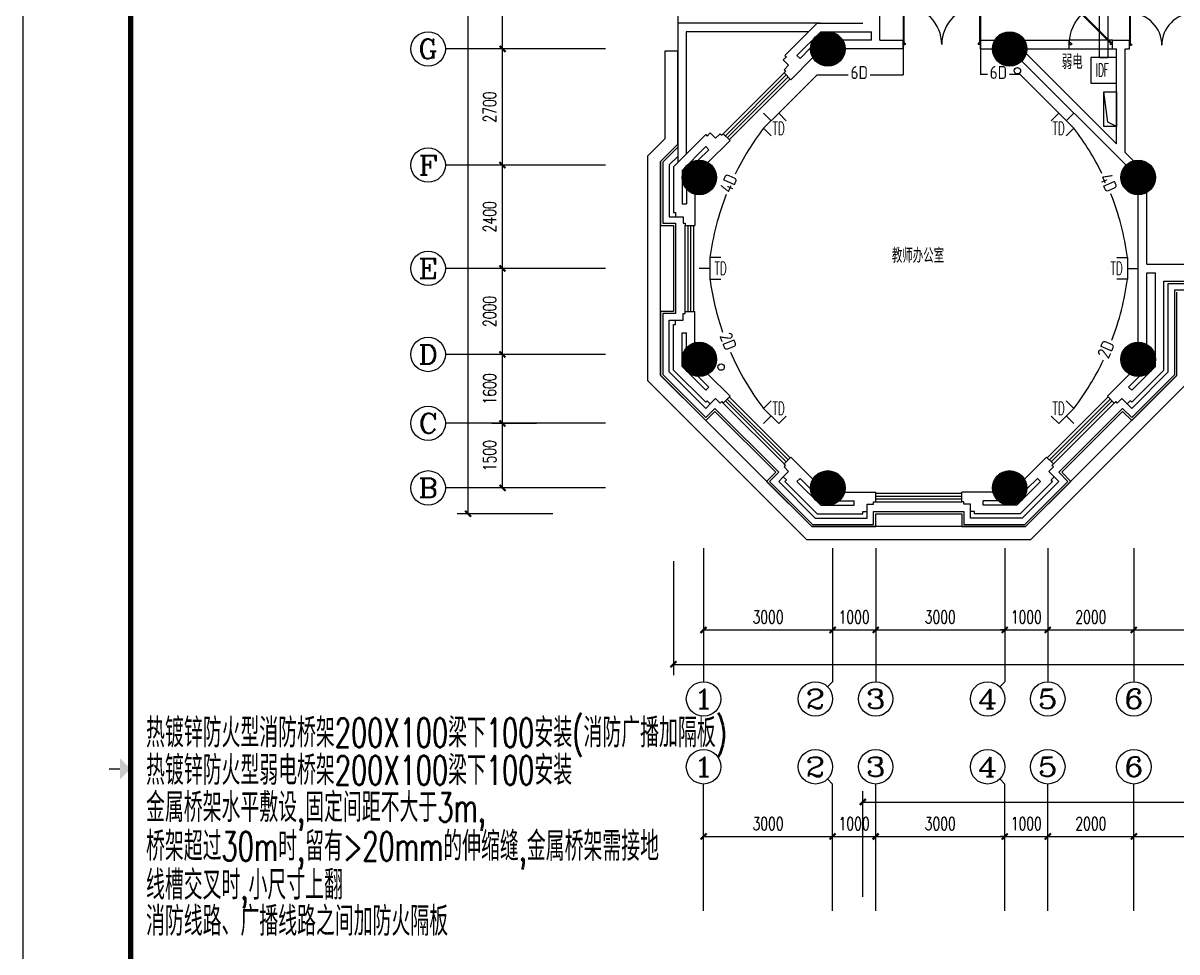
# Model space of a CAD drawing. Extents: x 190999 to 834799, y -200814 to 215286.
# Drawn here: x 190999 to 217812, y 109585 to 131167 of the extents above; entities that cross this region are included whole.
import ezdxf
from ezdxf.enums import TextEntityAlignment as Align

# ---------------------------------------------------------------- set-up
doc = ezdxf.new("R2010")
doc.units = 0
doc.header["$LTSCALE"] = 1000
doc.header["$MEASUREMENT"] = 0
for name, color, linetype in [('00-EQUIP', 3, 'Continuous'), ('00-SIG_TEXT', 7, 'Continuous'), ('00-WIRE-4', 6, 'Continuous'), ('A-墙线', 2, 'Continuous'), ('A-外包装修', 250, 'Continuous'), ('A-外窗', 145, 'Continuous'), ('A-门', 167, 'Continuous'), ('AXIS', 3, 'Continuous'), ('AXIS_TEXT', 7, 'Continuous'), ('COLUMN', 2, 'Continuous'), ('EQUIP', 3, 'Continuous'), ('PUB_HATCH', 250, 'Continuous'), ('STAIR', 5, 'Continuous'), ('WALL', 4, 'Continuous'), ('图框', 189, 'Continuous'), ('屋面排水', 7, 'Continuous'), ('房间名称', 7, 'Continuous'), ('桥架', 1, 'Continuous'), ('电井开洞', 6, 'Continuous'), ('雨水管', 3, 'Continuous')]:
    doc.layers.add(name, color=color, linetype=linetype)
doc.styles.add('-GBCBIGGBENOR', font='GBENOR.shx', dxfattribs={"bigfont": 'GBCBIG.shx'})
doc.styles.add('_COMPLEX', font='COMPLEX.shx', dxfattribs={"width": 0.5})
doc.styles.add('_TCH_AXIS', font='COMPLEX', dxfattribs={"bigfont": 'GBCBIG'})
doc.styles.add('_TCH_DIM', font='SIMPLEX', dxfattribs={"bigfont": 'GBCBIG'})
doc.styles.add('COMPLEX', font='COMPLEX')
doc.styles.add('DIM_FONT', font='SIMPLEX', dxfattribs={"width": 0.7, "bigfont": 'GBCBIG'})
doc.styles.add('HZTXT', font='tj-romans1.shx', dxfattribs={"width": 0.6, "bigfont": 'hztxt.shx'})
doc.styles.get("Standard").update_dxf_attribs({"font": 'simhei.ttf'})
doc.dimstyles.new('DIMN', dxfattribs={"dimtxt": 300, "dimasz": 100, "dimexe": 250, "dimexo": 300, "dimgap": 150, "dimtad": 1, "dimdec": 0, "dimzin": 0, "dimdsep": 46, "dimtxsty": 'DIM_FONT', "dimblk": 'ARCHTICK', "dimcen": 0.09, "dimclrt": 7, "dimazin": 2, "dimtfac": 1, "dimtdec": 0, "dimtix": 1, "dimtmove": 2, "dimatfit": 3, "dimfxl": 0, "dimtolj": 1, "dimtzin": 0, "dimarcsym": 0})

# ---------------------------------------------------------------- blocks, each defined once
blk = doc.blocks.new('TJAD_TK_A0')
at = {"layer": '图框'}
blk.add_line((973, -441.7), (973, 399.3), dxfattribs=at)
at = {"layer": '图框', "const_width": 1.2}
blk.add_lwpolyline([(2152, -431.7), (2152, 389.3), (998, 389.3), (998, -431.7)], close=True, dxfattribs=at)
at = {"layer": '图框', "const_width": 0.3}
blk.add_lwpolyline([(995.5, -21.2), (993, -21.2)], dxfattribs=at)
at = {"layer": '图框'}
blk.add_solid([(995.5, -23.7), (995.5, -18.7), (998, -21.2)], dxfattribs=at)
blk = doc.blocks.new('m1800')
at = {"layer": 'A-墙线'}
for p, q in [((-900, -100), (-900, 100)), ((900, -100), (900, 100))]:
    blk.add_line(p, q, dxfattribs=at)
at = {"layer": 'A-门'}
for p, q in [((-900, 900), (-900, 0)), ((-900, 900), (-880, 900)), ((-880, 900), (-880, 50)), ((880, 900), (880, 50)), ((900, 900), (880, 900)), ((900, 900), (900, 0)), ((-900, 50), (-870, 50)), ((-900, 0), (-850, 0)), ((-870, 50), (-870, 30)), ((-870, 30), (-850, 30)), ((-850, 30), (-850, 0)), ((850, 30), (850, 0)), ((870, 30), (850, 30)), ((900, 0), (850, 0)), ((870, 50), (870, 30)), ((900, 50), (870, 50))]:
    blk.add_line(p, q, dxfattribs=at)
for centre, start, end in [((-900, 0), 0, 88.7267), ((900, 0), 91.2733, 180)]:
    blk.add_arc(centre, 900, start, end, dxfattribs=at)
blk = doc.blocks.new('bfm01')
at = {"layer": 'A-墙线'}
for p, q in [((-200, 0), (0, 0)), ((-200, -1000), (0, -1000))]:
    blk.add_line(p, q, dxfattribs=at)
at = {"layer": 'A-门'}
for p, q in [((-200, -1000), (-200, 0)), ((-100, 0), (-100, -50)), ((-70, -50), (-100, -50)), ((-50, -30), (-70, -30)), ((-70, -30), (-70, -50)), ((-64, -44), (-50, -30)), ((-64, -44), (603, -711)), ((-50, 0), (-50, -30)), ((-50, -30), (617, -697)), ((0, 0), (0, -1000)), ((-70, -950), (-100, -950)), ((-100, -1000), (-100, -950)), ((-50, -1000), (-100, -1000)), ((-70, -970), (-70, -950)), ((-50, -970), (-70, -970)), ((-50, -1000), (-50, -970))]:
    blk.add_line(p, q, dxfattribs=at)
blk.add_arc((-100, 0), 1000, 272.866, 315.8103, dxfattribs=at)
blk = doc.blocks.new('_ArchTick')
at = {"const_width": 0.5}
blk.add_lwpolyline([(-0.7, -0.7), (0.7, 0.7)], dxfattribs=at)
blk = doc.blocks.new('*D146')
at = {"layer": 'AXIS', "color": 0, "lineweight": -2}
for p, q in [((206812, 110867), (206812, 112517)), ((209811, 110867), (209811, 112517)), ((206812, 112267), (209811, 112267))]:
    blk.add_line(p, q, dxfattribs=at)
at = {"layer": 'Defpoints', "color": 0}
for p in [(209811, 112267), (206812, 110567), (209811, 110567)]:
    blk.add_point(p, dxfattribs=at)
at = {"layer": 'AXIS', "color": 0, "lineweight": -2, "xscale": 100, "yscale": 100, "zscale": 100, "rotation": 180}
blk.add_blockref('_ArchTick', (206812, 112267), dxfattribs=at)
at = {"layer": 'AXIS', "color": 0, "lineweight": -2, "xscale": 100, "yscale": 100, "zscale": 100}
blk.add_blockref('_ArchTick', (209811, 112267), dxfattribs=at)
at = {"layer": 'AXIS', "color": 7, "insert": (208311, 112567), "char_height": 300, "attachment_point": 5, "style": 'DIM_FONT'}
blk.add_mtext('\\A1;3000', dxfattribs=at)
blk = doc.blocks.new('*D147')
at = {"layer": 'AXIS', "color": 0, "lineweight": -2}
for p, q in [((209811, 110867), (209811, 112517)), ((210812, 110867), (210812, 112517)), ((209811, 112267), (210812, 112267))]:
    blk.add_line(p, q, dxfattribs=at)
at = {"layer": 'Defpoints', "color": 0}
for p in [(210812, 112267), (209811, 110567), (210812, 110567)]:
    blk.add_point(p, dxfattribs=at)
at = {"layer": 'AXIS', "color": 0, "lineweight": -2, "xscale": 100, "yscale": 100, "zscale": 100, "rotation": 180}
blk.add_blockref('_ArchTick', (209811, 112267), dxfattribs=at)
at = {"layer": 'AXIS', "color": 0, "lineweight": -2, "xscale": 100, "yscale": 100, "zscale": 100}
blk.add_blockref('_ArchTick', (210812, 112267), dxfattribs=at)
at = {"layer": 'AXIS', "color": 7, "insert": (210311, 112567), "char_height": 300, "attachment_point": 5, "style": 'DIM_FONT'}
blk.add_mtext('\\A1;1000', dxfattribs=at)
blk = doc.blocks.new('*D148')
at = {"layer": 'AXIS', "color": 0, "lineweight": -2}
for p, q in [((210812, 110867), (210812, 112517)), ((213812, 110867), (213812, 112517)), ((210812, 112267), (213812, 112267))]:
    blk.add_line(p, q, dxfattribs=at)
at = {"layer": 'Defpoints', "color": 0}
for p in [(213812, 112267), (210812, 110567), (213812, 110567)]:
    blk.add_point(p, dxfattribs=at)
at = {"layer": 'AXIS', "color": 0, "lineweight": -2, "xscale": 100, "yscale": 100, "zscale": 100, "rotation": 180}
blk.add_blockref('_ArchTick', (210812, 112267), dxfattribs=at)
at = {"layer": 'AXIS', "color": 0, "lineweight": -2, "xscale": 100, "yscale": 100, "zscale": 100}
blk.add_blockref('_ArchTick', (213812, 112267), dxfattribs=at)
at = {"layer": 'AXIS', "color": 7, "insert": (212312, 112567), "char_height": 300, "attachment_point": 5, "style": 'DIM_FONT'}
blk.add_mtext('\\A1;3000', dxfattribs=at)
blk = doc.blocks.new('*D149')
at = {"layer": 'AXIS', "color": 0, "lineweight": -2}
for p, q in [((213812, 110867), (213812, 112517)), ((214812, 110867), (214812, 112517)), ((213812, 112267), (213712, 112267)), ((213812, 112267), (214812, 112267)), ((214812, 112267), (214912, 112267))]:
    blk.add_line(p, q, dxfattribs=at)
at = {"layer": 'Defpoints', "color": 0}
for p in [(214812, 112267), (213812, 110567), (214812, 110567)]:
    blk.add_point(p, dxfattribs=at)
at = {"layer": 'AXIS', "color": 0, "lineweight": -2, "xscale": 100, "yscale": 100, "zscale": 100}
blk.add_blockref('_ArchTick', (213812, 112267), dxfattribs=at)
at = {"layer": 'AXIS', "color": 0, "lineweight": -2, "xscale": 100, "yscale": 100, "zscale": 100, "rotation": 180}
blk.add_blockref('_ArchTick', (214812, 112267), dxfattribs=at)
at = {"layer": 'AXIS', "color": 7, "insert": (214312, 112567), "char_height": 300, "attachment_point": 5, "style": 'DIM_FONT'}
blk.add_mtext('\\A1;1000', dxfattribs=at)
blk = doc.blocks.new('*D150')
at = {"layer": 'AXIS', "color": 0, "lineweight": -2}
for p, q in [((214812, 110867), (214812, 112517)), ((216812, 110867), (216812, 112517)), ((214812, 112267), (216812, 112267))]:
    blk.add_line(p, q, dxfattribs=at)
at = {"layer": 'Defpoints', "color": 0}
for p in [(216812, 112267), (214812, 110567), (216812, 110567)]:
    blk.add_point(p, dxfattribs=at)
at = {"layer": 'AXIS', "color": 0, "lineweight": -2, "xscale": 100, "yscale": 100, "zscale": 100, "rotation": 180}
blk.add_blockref('_ArchTick', (214812, 112267), dxfattribs=at)
at = {"layer": 'AXIS', "color": 0, "lineweight": -2, "xscale": 100, "yscale": 100, "zscale": 100}
blk.add_blockref('_ArchTick', (216812, 112267), dxfattribs=at)
at = {"layer": 'AXIS', "color": 7, "insert": (215812, 112567), "char_height": 300, "attachment_point": 5, "style": 'DIM_FONT'}
blk.add_mtext('\\A1;2000', dxfattribs=at)
blk = doc.blocks.new('*D151')
at = {"layer": 'AXIS', "color": 0, "lineweight": -2}
for p, q in [((216812, 110867), (216812, 112517)), ((220812, 110867), (220812, 112517)), ((216812, 112267), (220812, 112267))]:
    blk.add_line(p, q, dxfattribs=at)
at = {"layer": 'Defpoints', "color": 0}
for p in [(220812, 112267), (216812, 110567), (220812, 110567)]:
    blk.add_point(p, dxfattribs=at)
at = {"layer": 'AXIS', "color": 0, "lineweight": -2, "xscale": 100, "yscale": 100, "zscale": 100, "rotation": 180}
blk.add_blockref('_ArchTick', (216812, 112267), dxfattribs=at)
at = {"layer": 'AXIS', "color": 0, "lineweight": -2, "xscale": 100, "yscale": 100, "zscale": 100}
blk.add_blockref('_ArchTick', (220812, 112267), dxfattribs=at)
at = {"layer": 'AXIS', "color": 7, "insert": (218812, 112567), "char_height": 300, "attachment_point": 5, "style": 'DIM_FONT'}
blk.add_mtext('\\A1;4000', dxfattribs=at)
blk = doc.blocks.new('*D161')
at = {"layer": 'AXIS', "color": 0, "lineweight": -2}
for p, q in [((210512, 110867), (210512, 113317)), ((283812, 110867), (283812, 113317)), ((210512, 113067), (283812, 113067))]:
    blk.add_line(p, q, dxfattribs=at)
at = {"layer": 'Defpoints', "color": 0}
for p in [(283812, 113067), (210512, 110567), (283812, 110567)]:
    blk.add_point(p, dxfattribs=at)
at = {"layer": 'AXIS', "color": 0, "lineweight": -2, "xscale": 100, "yscale": 100, "zscale": 100, "rotation": 180}
blk.add_blockref('_ArchTick', (210512, 113067), dxfattribs=at)
at = {"layer": 'AXIS', "color": 0, "lineweight": -2, "xscale": 100, "yscale": 100, "zscale": 100}
blk.add_blockref('_ArchTick', (283812, 113067), dxfattribs=at)
at = {"layer": 'AXIS', "color": 7, "insert": (247162, 113367), "char_height": 300, "attachment_point": 5, "style": 'DIM_FONT'}
blk.add_mtext('\\A1;73300', dxfattribs=at)
blk = doc.blocks.new('*D182')
at = {"layer": 'AXIS', "color": 0, "lineweight": -2}
for p, q in [((206812, 118667), (206812, 116817)), ((209811, 118667), (209811, 116817)), ((206812, 117067), (209811, 117067))]:
    blk.add_line(p, q, dxfattribs=at)
at = {"layer": 'Defpoints', "color": 0}
for p in [(206812, 118967), (209811, 118967), (209811, 117067)]:
    blk.add_point(p, dxfattribs=at)
at = {"layer": 'AXIS', "color": 0, "lineweight": -2, "xscale": 100, "yscale": 100, "zscale": 100, "rotation": 180}
blk.add_blockref('_ArchTick', (206812, 117067), dxfattribs=at)
at = {"layer": 'AXIS', "color": 0, "lineweight": -2, "xscale": 100, "yscale": 100, "zscale": 100}
blk.add_blockref('_ArchTick', (209811, 117067), dxfattribs=at)
at = {"layer": 'AXIS', "color": 7, "insert": (208311, 117367), "char_height": 300, "attachment_point": 5, "style": 'DIM_FONT'}
blk.add_mtext('\\A1;3000', dxfattribs=at)
blk = doc.blocks.new('*D183')
at = {"layer": 'AXIS', "color": 0, "lineweight": -2}
for p, q in [((209811, 118667), (209811, 116817)), ((210812, 118667), (210812, 116817)), ((209811, 117067), (210812, 117067))]:
    blk.add_line(p, q, dxfattribs=at)
at = {"layer": 'Defpoints', "color": 0}
for p in [(209811, 118967), (210812, 118967), (210812, 117067)]:
    blk.add_point(p, dxfattribs=at)
at = {"layer": 'AXIS', "color": 0, "lineweight": -2, "xscale": 100, "yscale": 100, "zscale": 100, "rotation": 180}
blk.add_blockref('_ArchTick', (209811, 117067), dxfattribs=at)
at = {"layer": 'AXIS', "color": 0, "lineweight": -2, "xscale": 100, "yscale": 100, "zscale": 100}
blk.add_blockref('_ArchTick', (210812, 117067), dxfattribs=at)
at = {"layer": 'AXIS', "color": 7, "insert": (210311, 117367), "char_height": 300, "attachment_point": 5, "style": 'DIM_FONT'}
blk.add_mtext('\\A1;1000', dxfattribs=at)
blk = doc.blocks.new('*D184')
at = {"layer": 'AXIS', "color": 0, "lineweight": -2}
for p, q in [((210812, 118667), (210812, 116817)), ((213812, 118667), (213812, 116817)), ((210812, 117067), (213812, 117067))]:
    blk.add_line(p, q, dxfattribs=at)
at = {"layer": 'Defpoints', "color": 0}
for p in [(210812, 118967), (213812, 118967), (213812, 117067)]:
    blk.add_point(p, dxfattribs=at)
at = {"layer": 'AXIS', "color": 0, "lineweight": -2, "xscale": 100, "yscale": 100, "zscale": 100, "rotation": 180}
blk.add_blockref('_ArchTick', (210812, 117067), dxfattribs=at)
at = {"layer": 'AXIS', "color": 0, "lineweight": -2, "xscale": 100, "yscale": 100, "zscale": 100}
blk.add_blockref('_ArchTick', (213812, 117067), dxfattribs=at)
at = {"layer": 'AXIS', "color": 7, "insert": (212312, 117367), "char_height": 300, "attachment_point": 5, "style": 'DIM_FONT'}
blk.add_mtext('\\A1;3000', dxfattribs=at)
blk = doc.blocks.new('*D185')
at = {"layer": 'AXIS', "color": 0, "lineweight": -2}
for p, q in [((213812, 118667), (213812, 116817)), ((214812, 118667), (214812, 116817)), ((213812, 117067), (213712, 117067)), ((213812, 117067), (214812, 117067)), ((214812, 117067), (214912, 117067))]:
    blk.add_line(p, q, dxfattribs=at)
at = {"layer": 'Defpoints', "color": 0}
for p in [(213812, 118967), (214812, 118967), (214812, 117067)]:
    blk.add_point(p, dxfattribs=at)
at = {"layer": 'AXIS', "color": 0, "lineweight": -2, "xscale": 100, "yscale": 100, "zscale": 100}
blk.add_blockref('_ArchTick', (213812, 117067), dxfattribs=at)
at = {"layer": 'AXIS', "color": 0, "lineweight": -2, "xscale": 100, "yscale": 100, "zscale": 100, "rotation": 180}
blk.add_blockref('_ArchTick', (214812, 117067), dxfattribs=at)
at = {"layer": 'AXIS', "color": 7, "insert": (214312, 117367), "char_height": 300, "attachment_point": 5, "style": 'DIM_FONT'}
blk.add_mtext('\\A1;1000', dxfattribs=at)
blk = doc.blocks.new('*D186')
at = {"layer": 'AXIS', "color": 0, "lineweight": -2}
for p, q in [((214812, 118667), (214812, 116817)), ((216812, 118667), (216812, 116817)), ((214812, 117067), (216812, 117067))]:
    blk.add_line(p, q, dxfattribs=at)
at = {"layer": 'Defpoints', "color": 0}
for p in [(214812, 118967), (216812, 118967), (216812, 117067)]:
    blk.add_point(p, dxfattribs=at)
at = {"layer": 'AXIS', "color": 0, "lineweight": -2, "xscale": 100, "yscale": 100, "zscale": 100, "rotation": 180}
blk.add_blockref('_ArchTick', (214812, 117067), dxfattribs=at)
at = {"layer": 'AXIS', "color": 0, "lineweight": -2, "xscale": 100, "yscale": 100, "zscale": 100}
blk.add_blockref('_ArchTick', (216812, 117067), dxfattribs=at)
at = {"layer": 'AXIS', "color": 7, "insert": (215812, 117367), "char_height": 300, "attachment_point": 5, "style": 'DIM_FONT'}
blk.add_mtext('\\A1;2000', dxfattribs=at)
blk = doc.blocks.new('*D187')
at = {"layer": 'AXIS', "color": 0, "lineweight": -2}
for p, q in [((216812, 118667), (216812, 116817)), ((220812, 118667), (220812, 116817)), ((216812, 117067), (220812, 117067))]:
    blk.add_line(p, q, dxfattribs=at)
at = {"layer": 'Defpoints', "color": 0}
for p in [(216812, 118967), (220812, 118967), (220812, 117067)]:
    blk.add_point(p, dxfattribs=at)
at = {"layer": 'AXIS', "color": 0, "lineweight": -2, "xscale": 100, "yscale": 100, "zscale": 100, "rotation": 180}
blk.add_blockref('_ArchTick', (216812, 117067), dxfattribs=at)
at = {"layer": 'AXIS', "color": 0, "lineweight": -2, "xscale": 100, "yscale": 100, "zscale": 100}
blk.add_blockref('_ArchTick', (220812, 117067), dxfattribs=at)
at = {"layer": 'AXIS', "color": 7, "insert": (218812, 117367), "char_height": 300, "attachment_point": 5, "style": 'DIM_FONT'}
blk.add_mtext('\\A1;4000', dxfattribs=at)
blk = doc.blocks.new('*D197')
at = {"layer": 'AXIS', "color": 0, "lineweight": -2}
for p, q in [((206112, 118667), (206112, 116017)), ((283362, 118667), (283362, 116017)), ((206112, 116267), (283362, 116267))]:
    blk.add_line(p, q, dxfattribs=at)
at = {"layer": 'Defpoints', "color": 0}
for p in [(206112, 118967), (283362, 118967), (283362, 116267)]:
    blk.add_point(p, dxfattribs=at)
at = {"layer": 'AXIS', "color": 0, "lineweight": -2, "xscale": 100, "yscale": 100, "zscale": 100, "rotation": 180}
blk.add_blockref('_ArchTick', (206112, 116267), dxfattribs=at)
at = {"layer": 'AXIS', "color": 0, "lineweight": -2, "xscale": 100, "yscale": 100, "zscale": 100}
blk.add_blockref('_ArchTick', (283362, 116267), dxfattribs=at)
at = {"layer": 'AXIS', "color": 7, "insert": (244737, 116567), "char_height": 300, "attachment_point": 5, "style": 'DIM_FONT'}
blk.add_mtext('\\A1;77250', dxfattribs=at)
blk = doc.blocks.new('*D227')
at = {"layer": 'AXIS', "color": 0, "lineweight": -2}
for p, q in [((202933, 133467), (201889, 133467)), ((202139, 130567), (202139, 133467)), ((202933, 130567), (201889, 130567))]:
    blk.add_line(p, q, dxfattribs=at)
at = {"layer": 'Defpoints', "color": 0}
for p in [(202139, 133467), (203233, 133467), (203233, 130567)]:
    blk.add_point(p, dxfattribs=at)
at = {"layer": 'AXIS', "color": 0, "lineweight": -2, "xscale": 100, "yscale": 100, "zscale": 100}
for p, rotation in [((202139, 133467), 90), ((202139, 130567), 270)]:
    blk.add_blockref('_ArchTick', p, dxfattribs=dict(at, rotation=rotation))
at = {"layer": 'AXIS', "color": 7, "insert": (201839, 132017), "char_height": 300, "attachment_point": 5, "rotation": 90, "style": 'DIM_FONT'}
blk.add_mtext('\\A1;2900', dxfattribs=at)
blk = doc.blocks.new('*D228')
at = {"layer": 'AXIS', "color": 0, "lineweight": -2}
for p, q in [((202933, 130567), (201889, 130567)), ((202139, 127867), (202139, 130567)), ((202933, 127867), (201889, 127867))]:
    blk.add_line(p, q, dxfattribs=at)
at = {"layer": 'Defpoints', "color": 0}
for p in [(202139, 130567), (203233, 130567), (203233, 127867)]:
    blk.add_point(p, dxfattribs=at)
at = {"layer": 'AXIS', "color": 0, "lineweight": -2, "xscale": 100, "yscale": 100, "zscale": 100}
for p, rotation in [((202139, 130567), 90), ((202139, 127867), 270)]:
    blk.add_blockref('_ArchTick', p, dxfattribs=dict(at, rotation=rotation))
at = {"layer": 'AXIS', "color": 7, "insert": (201839, 129217), "char_height": 300, "attachment_point": 5, "rotation": 90, "style": 'DIM_FONT'}
blk.add_mtext('\\A1;2700', dxfattribs=at)
blk = doc.blocks.new('*D229')
at = {"layer": 'AXIS', "color": 0, "lineweight": -2}
for p, q in [((202933, 127867), (201889, 127867)), ((202139, 125467), (202139, 127867)), ((202933, 125467), (201889, 125467))]:
    blk.add_line(p, q, dxfattribs=at)
at = {"layer": 'Defpoints', "color": 0}
for p in [(202139, 127867), (203233, 127867), (203233, 125467)]:
    blk.add_point(p, dxfattribs=at)
at = {"layer": 'AXIS', "color": 0, "lineweight": -2, "xscale": 100, "yscale": 100, "zscale": 100}
for p, rotation in [((202139, 127867), 90), ((202139, 125467), 270)]:
    blk.add_blockref('_ArchTick', p, dxfattribs=dict(at, rotation=rotation))
at = {"layer": 'AXIS', "color": 7, "insert": (201839, 126667), "char_height": 300, "attachment_point": 5, "rotation": 90, "style": 'DIM_FONT'}
blk.add_mtext('\\A1;2400', dxfattribs=at)
blk = doc.blocks.new('*D230')
at = {"layer": 'AXIS', "color": 0, "lineweight": -2}
for p, q in [((202933, 125467), (201889, 125467)), ((202139, 123467), (202139, 125467)), ((202933, 123467), (201889, 123467))]:
    blk.add_line(p, q, dxfattribs=at)
at = {"layer": 'Defpoints', "color": 0}
for p in [(202139, 125467), (203233, 125467), (203233, 123467)]:
    blk.add_point(p, dxfattribs=at)
at = {"layer": 'AXIS', "color": 0, "lineweight": -2, "xscale": 100, "yscale": 100, "zscale": 100}
for p, rotation in [((202139, 125467), 90), ((202139, 123467), 270)]:
    blk.add_blockref('_ArchTick', p, dxfattribs=dict(at, rotation=rotation))
at = {"layer": 'AXIS', "color": 7, "insert": (201839, 124467), "char_height": 300, "attachment_point": 5, "rotation": 90, "style": 'DIM_FONT'}
blk.add_mtext('\\A1;2000', dxfattribs=at)
blk = doc.blocks.new('*D231')
at = {"layer": 'AXIS', "color": 0, "lineweight": -2}
for p, q in [((202933, 123467), (201889, 123467)), ((202139, 121867), (202139, 123467)), ((202933, 121867), (201889, 121867))]:
    blk.add_line(p, q, dxfattribs=at)
at = {"layer": 'Defpoints', "color": 0}
for p in [(202139, 123467), (203233, 123467), (203233, 121867)]:
    blk.add_point(p, dxfattribs=at)
at = {"layer": 'AXIS', "color": 0, "lineweight": -2, "xscale": 100, "yscale": 100, "zscale": 100}
for p, rotation in [((202139, 123467), 90), ((202139, 121867), 270)]:
    blk.add_blockref('_ArchTick', p, dxfattribs=dict(at, rotation=rotation))
at = {"layer": 'AXIS', "color": 7, "insert": (201839, 122667), "char_height": 300, "attachment_point": 5, "rotation": 90, "style": 'DIM_FONT'}
blk.add_mtext('\\A1;1600', dxfattribs=at)
blk = doc.blocks.new('*D232')
at = {"layer": 'AXIS', "color": 0, "lineweight": -2}
for p, q in [((202933, 121867), (201889, 121867)), ((202139, 120367), (202139, 121867)), ((202933, 120367), (201889, 120367))]:
    blk.add_line(p, q, dxfattribs=at)
at = {"layer": 'Defpoints', "color": 0}
for p in [(202139, 121867), (203233, 121867), (203233, 120367)]:
    blk.add_point(p, dxfattribs=at)
at = {"layer": 'AXIS', "color": 0, "lineweight": -2, "xscale": 100, "yscale": 100, "zscale": 100}
for p, rotation in [((202139, 121867), 90), ((202139, 120367), 270)]:
    blk.add_blockref('_ArchTick', p, dxfattribs=dict(at, rotation=rotation))
at = {"layer": 'AXIS', "color": 7, "insert": (201839, 121117), "char_height": 300, "attachment_point": 5, "rotation": 90, "style": 'DIM_FONT'}
blk.add_mtext('\\A1;1500', dxfattribs=at)
blk = doc.blocks.new('*D233')
at = {"layer": 'AXIS', "color": 0, "lineweight": -2}
for p, q in [((203311, 147767), (201089, 147767)), ((201339, 119767), (201339, 147767)), ((203311, 119767), (201089, 119767))]:
    blk.add_line(p, q, dxfattribs=at)
at = {"layer": 'Defpoints', "color": 0}
for p in [(201339, 147767), (203611, 147767), (203611, 119767)]:
    blk.add_point(p, dxfattribs=at)
at = {"layer": 'AXIS', "color": 0, "lineweight": -2, "xscale": 100, "yscale": 100, "zscale": 100}
for p, rotation in [((201339, 147767), 90), ((201339, 119767), 270)]:
    blk.add_blockref('_ArchTick', p, dxfattribs=dict(at, rotation=rotation))
at = {"layer": 'AXIS', "color": 7, "insert": (201039, 133767), "char_height": 300, "attachment_point": 5, "rotation": 90, "style": 'DIM_FONT'}
blk.add_mtext('\\A1;28000', dxfattribs=at)
blk = doc.blocks.new('_YZH')
blk.add_circle((0, 0), 0.5)
at = {"layer": 'PUB_HATCH', "const_width": 0.5}
blk.add_lwpolyline([(-0.25, 0, 1), (0.25, 0, 1)], format="xyb", close=True, dxfattribs=at)
blk = doc.blocks.new('_AXISO')
blk.add_circle((0, 0), 0.5)
at = {"layer": 'AXIS_TEXT', "style": 'COMPLEX', "width": 1.041667}
blk.add_attdef('A', text='', height=0.56, dxfattribs=at).set_placement((-0.25, -0.28), (0.25, -0.28), align=Align.FIT)
blk = doc.blocks.new('_LINKPT1')
at = {"color": 0}
blk.add_line((0, 0), (0, 0), dxfattribs=at)
blk = doc.blocks.new('IO37IMB6')
for p, q in [((-0.5, 0.499), (-0.5, 0.999)), ((0.5, 0.999), (0.5, 0.499)), ((0.5, 0.499), (-0.5, 0.499)), ((0, 0.5), (0, 0))]:
    blk.add_line(p, q)
at = {"xscale": 0.002, "yscale": 0.002, "zscale": 0.002}
for p in [(0, 1.384), (-0.5, 0.499), (0, 0), (0.5, 0.499)]:
    blk.add_blockref('_LINKPT1', p, dxfattribs=at)
at = {"style": '_COMPLEX', "width": 0.6, "flags": 8}
blk.add_attdef('$TEXT$', text='', height=0.6, dxfattribs=at).set_placement((0, 1), align=Align.MIDDLE_CENTER)
at = {"flags": 9}
blk.add_attdef('A', (0, 0), '', height=0.00002, dxfattribs=at)

msp = doc.modelspace()

# ---------------------------------------------------------------- linework, layer by layer
at = {"layer": '00-EQUIP'}
for points in [[(215811.6, 129767.4), (216411.6, 129767.4), (216411.6, 130367.4), (215811.6, 130367.4)], [(216111.6, 129567.4), (216411.6, 129567.4), (216411.6, 128767.4), (216111.6, 128767.4)]]:
    msp.add_lwpolyline(points, close=True, dxfattribs=at)
at = {"layer": '00-WIRE-4'}
for p, q in [((211447.2, 133967.4), (211447.2, 129967.3)), ((213247.2, 133967.4), (213247.2, 129970.1)), ((209449.5, 129967.3), (208558.6, 129076.4)), ((209449.5, 129967.3), (210176.1, 129967.3)), ((210685.3, 129967.3), (211447.2, 129967.3)), ((213409.6, 129970.1), (213247.2, 129970.1)), ((214170.9, 129970.1), (213918.8, 129970.1)), ((214170.9, 129970.1), (215064.7, 129076.4))]:
    msp.add_line(p, q, dxfattribs=at)
for centre, start, end in [((213240, 124875.9), 142.61919, 153.93196), ((210383.2, 124875.9), 26.18517, 37.38081), ((213240, 124875.9), 158.62448, 172.35795), ((210383.2, 124875.9), 7.64205, 21.49265), ((213240, 126061.2), 187.64205, 199.11569), ((210383.2, 126061.2), 339.09077, 352.35795), ((213240, 126061.2), 203.63982, 217.38081), ((210383.2, 126061.2), 322.61919, 334.56664)]:
    msp.add_arc(centre, 6336.4, start, end, dxfattribs=at)
at = {"layer": 'A-墙线'}
for p, q in [((210911.6, 130767.4), (210911.6, 132167.4)), ((209450.8, 131167.4), (208700.6, 130417.1)), ((209450.8, 131167.4), (210511.6, 131167.4)), ((209533.7, 130967.4), (208983.4, 130417.1)), ((209533.7, 130967.4), (210711.6, 130967.4)), ((210711.6, 130767.4), (210711.6, 130967.4)), ((209300.1, 130592.4), (209054.1, 130346.4)), ((210711.6, 130767.4), (210045.8, 130767.4)), ((210911.6, 130767.4), (211447.2, 130767.4)), ((211447.2, 130567.4), (211447.2, 130767.4)), ((213247.2, 130767.4), (213577.8, 130767.4)), ((213247.2, 130567.4), (213247.2, 130767.4)), ((214270.6, 130767.4), (215311.6, 130767.4)), ((215311.6, 130567.4), (215311.6, 130767.4)), ((216311.6, 130767.4), (216711.6, 130767.4)), ((216311.6, 130567.4), (216311.6, 130767.4)), ((216711.6, 130567.4), (216711.6, 130767.4)), ((208735.9, 130381.8), (208665.2, 130311.1)), ((208700.6, 130417.1), (208735.9, 130381.8)), ((209354.8, 130364.2), (208842, 129851.4)), ((208983.4, 130417.1), (209054.1, 130346.4)), ((211447.2, 130567.4), (210099.1, 130567.4)), ((213247.2, 130567.4), (213524.2, 130567.4)), ((214310.6, 130463.8), (216411.6, 128362.7)), ((214324.2, 130567.4), (215311.6, 130567.4)), ((216311.6, 130567.4), (216411.6, 130567.4)), ((216411.6, 128362.7), (216411.6, 130567.4)), ((216611.6, 128162.7), (216611.6, 130567.4)), ((216611.6, 130567.4), (216711.6, 130567.4)), ((208665.2, 130311.1), (208789, 130187.3)), ((208789, 130187.3), (208682.9, 130081.2)), ((208682.9, 130081.2), (208718.3, 130045.9)), ((214207, 130284.5), (216629.4, 127862.1)), ((208718.3, 130045.9), (208682.9, 130010.5)), ((208682.9, 130010.5), (208842, 129851.4)), ((206111.8, 127828.4), (206862.1, 128578.6)), ((206862.1, 128578.6), (206897.5, 128543.3)), ((206897.5, 128543.3), (206968.2, 128614)), ((206968.2, 128614), (207091.9, 128490.3)), ((207091.9, 128490.3), (207198, 128596.3)), ((207198, 128596.3), (207233.3, 128561)), ((207233.3, 128561), (207268.7, 128596.3)), ((207268.7, 128596.3), (207427.8, 128437.2)), ((206311.8, 127745.6), (206862.1, 128295.8)), ((206686.8, 127979.1), (206932.8, 128225.1)), ((206862.1, 128295.8), (206932.8, 128225.1)), ((206915, 127924.4), (207427.8, 128437.2)), ((216611.6, 128162.7), (216811.6, 127962.7)), ((206111.8, 127828.4), (206111.8, 126767.4)), ((206311.8, 127745.6), (206311.8, 126967.4)), ((206411.8, 127315.3), (206411.8, 126967.4)), ((206611.8, 127192.6), (206611.8, 126467.4)), ((216911.8, 123754.9), (216911.8, 127179.9)), ((217111.8, 125567.4), (217111.8, 127233.5)), ((206311.8, 126967.4), (206411.8, 126967.4)), ((206111.8, 126767.4), (206161.8, 126767.4)), ((206161.8, 126767.4), (206161.8, 126667.4)), ((206161.8, 126667.4), (206336.8, 126667.4)), ((206336.8, 126667.4), (206336.8, 126517.4)), ((206336.8, 126517.4), (206386.8, 126517.4)), ((206386.8, 126517.4), (206386.8, 126467.4)), ((206386.8, 126467.4), (206611.8, 126467.4)), ((217111.8, 125367.4), (217311.8, 125367.4)), ((217111.8, 123701.3), (217111.8, 125367.4)), ((217311.8, 123189.2), (217311.8, 125367.4)), ((217511.8, 123106.4), (217511.8, 125167.4)), ((206336.8, 124267.4), (206336.8, 124417.4)), ((206336.8, 124417.4), (206386.8, 124417.4)), ((206386.8, 124417.4), (206386.8, 124467.4)), ((206386.8, 124467.4), (206611.8, 124467.4)), ((206611.8, 123742.2), (206611.8, 124467.4)), ((206111.8, 123106.4), (206111.8, 124167.4)), ((206111.8, 124167.4), (206161.8, 124167.4)), ((206161.8, 124167.4), (206161.8, 124267.4)), ((206161.8, 124267.4), (206336.8, 124267.4)), ((206311.8, 123189.2), (206311.8, 123967.4)), ((206311.8, 123967.4), (206411.8, 123967.4)), ((206411.8, 123619.5), (206411.8, 123967.4)), ((206111.8, 123106.4), (206862.1, 122356.1)), ((206311.8, 123189.2), (206862.1, 122638.9)), ((217311.8, 123189.2), (216761.6, 122638.9)), ((217511.8, 123106.4), (216761.6, 122356.1)), ((206686.8, 122955.7), (206932.8, 122709.7)), ((206915, 123010.3), (207427.8, 122497.5)), ((216708.7, 123010.3), (216195.9, 122497.5)), ((216936.9, 122955.7), (216690.9, 122709.7)), ((206862.1, 122638.9), (206932.8, 122709.7)), ((216761.6, 122638.9), (216690.9, 122709.7)), ((206862.1, 122356.1), (206897.5, 122391.5)), ((206897.5, 122391.5), (206968.2, 122320.8)), ((206968.2, 122320.8), (207091.9, 122444.5)), ((207091.9, 122444.5), (207198, 122338.4)), ((207198, 122338.4), (207233.3, 122373.8)), ((207233.3, 122373.8), (207268.7, 122338.4)), ((207268.7, 122338.4), (207427.8, 122497.5)), ((216355, 122338.4), (216195.9, 122497.5)), ((216390.4, 122373.8), (216355, 122338.4)), ((216425.7, 122338.4), (216390.4, 122373.8)), ((216531.8, 122444.5), (216425.7, 122338.4)), ((216655.5, 122320.8), (216531.8, 122444.5)), ((216726.2, 122391.5), (216655.5, 122320.8)), ((216761.6, 122356.1), (216726.2, 122391.5)), ((208682.9, 120924.2), (208842, 121083.3)), ((209354.8, 120570.5), (208842, 121083.3)), ((214268.9, 120570.5), (214781.7, 121083.3)), ((214940.8, 120924.2), (214781.7, 121083.3)), ((208665.2, 120623.7), (208789, 120747.4)), ((208718.3, 120888.9), (208682.9, 120924.2)), ((208682.9, 120853.5), (208718.3, 120888.9)), ((208789, 120747.4), (208682.9, 120853.5)), ((214834.7, 120747.4), (214940.8, 120853.5)), ((214958.5, 120623.7), (214834.7, 120747.4)), ((214905.4, 120888.9), (214940.8, 120924.2)), ((214940.8, 120853.5), (214905.4, 120888.9)), ((208735.9, 120553), (208665.2, 120623.7)), ((208700.6, 120517.6), (208735.9, 120553)), ((209450.8, 119767.4), (208700.6, 120517.6)), ((208983.4, 120517.6), (209054.1, 120588.3)), ((209533.7, 119967.4), (208983.4, 120517.6)), ((209300.1, 120342.3), (209054.1, 120588.3)), ((214090, 119967.4), (214640.3, 120517.6)), ((214172.9, 119767.4), (214923.1, 120517.6)), ((214323.6, 120342.3), (214569.6, 120588.3)), ((214640.3, 120517.6), (214569.6, 120588.3)), ((214887.8, 120553), (214958.5, 120623.7)), ((214923.1, 120517.6), (214887.8, 120553)), ((210086.7, 120267.4), (210811.8, 120267.4)), ((210811.8, 120042.4), (210811.8, 120267.4)), ((213537, 120267.4), (212811.8, 120267.4)), ((212811.8, 120042.4), (212811.8, 120267.4)), ((209533.7, 119967.4), (210311.8, 119967.4)), ((209963.9, 120067.4), (210311.8, 120067.4)), ((210311.8, 119967.4), (210311.8, 120067.4)), ((210611.8, 119817.4), (210611.8, 119992.4)), ((210611.8, 119992.4), (210761.8, 119992.4)), ((210761.8, 119992.4), (210761.8, 120042.4)), ((210761.8, 120042.4), (210811.8, 120042.4)), ((212861.8, 120042.4), (212811.8, 120042.4)), ((212861.8, 119992.4), (212861.8, 120042.4)), ((213011.8, 119992.4), (212861.8, 119992.4)), ((213011.8, 119817.4), (213011.8, 119992.4)), ((213659.8, 120067.4), (213311.8, 120067.4)), ((213311.8, 119967.4), (213311.8, 120067.4)), ((214090, 119967.4), (213311.8, 119967.4)), ((209450.8, 119767.4), (210511.8, 119767.4)), ((210511.8, 119767.4), (210511.8, 119817.4)), ((210511.8, 119817.4), (210611.8, 119817.4)), ((213111.8, 119817.4), (213011.8, 119817.4)), ((213111.8, 119767.4), (213111.8, 119817.4)), ((214172.9, 119767.4), (213111.8, 119767.4))]:
    msp.add_line(p, q, dxfattribs=at)
at = {"layer": 'A-外包装修'}
for p, q in [((217612.8, 125117.4), (219441.6, 125117.4)), ((217762.8, 124967.4), (219291.6, 124967.4))]:
    msp.add_line(p, q, dxfattribs=at)
for points in [[(206211.6, 128352.4), (205811.8, 127952.7), (205811.8, 126467.4), (206111.8, 126467.4), (206111.8, 124467.4), (205811.8, 124467.4), (205811.8, 122982.1), (206862.1, 121931.8), (207074.2, 122144), (208488.4, 120729.8), (208276.3, 120517.6), (209326.6, 119467.4), (210811.8, 119467.4), (210811.8, 119767.4), (212811.8, 119767.4), (212811.8, 119467.4), (214297.1, 119467.4), (215347.4, 120517.6), (215135.2, 120729.8), (216549.5, 122144), (216761.6, 121931.8), (217811.8, 122982.1), (217811.8, 124917.4)], [(206211.6, 128281.7), (205861.8, 127931.9), (205861.8, 126517.4), (206161.8, 126517.4), (206161.8, 124417.4), (205861.8, 124417.4), (205861.8, 123002.8), (206862.1, 122002.6), (207074.2, 122214.7), (208559.2, 120729.8), (208347, 120517.6), (209347.3, 119517.4), (210761.8, 119517.4), (210761.8, 119817.4), (212861.8, 119817.4), (212861.8, 119517.4), (214276.4, 119517.4), (215276.7, 120517.6), (215064.5, 120729.8), (216549.5, 122214.7), (216761.6, 122002.6), (217761.8, 123002.8), (217761.8, 124967.4)], [(206211.6, 128069.6), (206011.8, 127869.8), (206011.8, 126667.4), (206161.8, 126667.4)], [(216655.5, 122320.8), (216761.6, 122214.7), (217611.8, 123064.9), (217611.8, 125117.4)], [(206968.2, 122320.8), (206862.1, 122214.7), (206011.8, 123064.9), (206011.8, 124267.4), (206161.8, 124267.4)], [(208665.2, 120623.7), (208559.2, 120517.6), (209409.4, 119667.4), (210611.8, 119667.4), (210611.8, 119817.4)], [(214958.5, 120623.7), (215064.5, 120517.6), (214214.3, 119667.4), (213011.8, 119667.4), (213011.8, 119817.4)]]:
    msp.add_lwpolyline(points, dxfattribs=at)
at = {"layer": 'A-外窗'}
for p, q in [((207268.7, 128596.3), (208682.9, 130010.5)), ((207318.2, 128546.8), (208732.4, 129961)), ((207360.6, 128504.4), (208774.8, 129918.6)), ((207410.1, 128454.9), (208824.3, 129869.1)), ((206386.8, 124467.4), (206386.8, 126467.4)), ((206456.8, 124467.4), (206456.8, 126467.4)), ((206516.8, 124467.4), (206516.8, 126467.4)), ((206586.8, 124467.4), (206586.8, 126467.4)), ((208682.9, 120924.2), (207268.7, 122338.4)), ((208732.4, 120973.7), (207318.2, 122387.9)), ((208774.8, 121016.1), (207360.6, 122430.4)), ((208824.3, 121065.6), (207410.1, 122479.8)), ((214799.4, 121065.6), (216213.6, 122479.8)), ((214848.9, 121016.1), (216263.1, 122430.4)), ((214891.3, 120973.7), (216305.5, 122387.9)), ((214940.8, 120924.2), (216355, 122338.4)), ((210811.8, 120242.4), (212811.8, 120242.4)), ((210811.8, 120172.4), (212811.8, 120172.4)), ((210811.8, 120112.4), (212811.8, 120112.4)), ((210811.8, 120042.4), (212811.8, 120042.4))]:
    msp.add_line(p, q, dxfattribs=at)
at = {"layer": 'AXIS'}
for p, q in [((204533.1, 130567.4), (200811.6, 130567.4)), ((204533.1, 127867.4), (200811.6, 127867.4)), ((204533.1, 125467.4), (200811.6, 125467.4)), ((204533.1, 123467.4), (200811.6, 123467.4)), ((204533.1, 121867.4), (200811.6, 121867.4)), ((204533.1, 120367.4), (200811.6, 120367.4)), ((206811.6, 118967.4), (206811.6, 115863.7)), ((209811.2, 118967.4), (209811.2, 115863.7)), ((210811.6, 118967.4), (210811.6, 115863.7)), ((213812.1, 118967.4), (213812.1, 115863.7)), ((214811.6, 118967.4), (214811.6, 115863.7)), ((216811.6, 118967.4), (216811.6, 115863.7)), ((209694, 115746.5), (209811.2, 115863.7)), ((213694.9, 115746.5), (213812.1, 115863.7)), ((206811.6, 110537.4), (206811.6, 113486.5)), ((209694, 113603.6), (209811.2, 113486.5)), ((209811.2, 110537.4), (209811.2, 113486.5)), ((210811.6, 110537.4), (210811.6, 113486.5)), ((213694.9, 113603.6), (213812.1, 113486.5)), ((213812.1, 110537.4), (213812.1, 113486.5)), ((214811.6, 110537.4), (214811.6, 113486.5)), ((216811.6, 110537.4), (216811.6, 113486.5))]:
    msp.add_line(p, q, dxfattribs=at)
at = {"layer": 'STAIR'}
for p, q in [((206211.6, 138267.4), (206211.6, 127928.4)), ((209521.5, 131167.4), (206211.6, 131167.4)), ((209250.8, 130967.4), (206411.6, 130967.4)), ((206411.6, 130967.4), (206411.6, 128128.2))]:
    msp.add_line(p, q, dxfattribs=at)
at = {"layer": 'WALL'}
for p, q in [((217111.8, 125567.4), (218111.6, 125567.4)), ((217511.8, 125167.4), (218111.6, 125167.4))]:
    msp.add_line(p, q, dxfattribs=at)
at = {"layer": '屋面排水'}
msp.add_lwpolyline([(217812.8, 122983.3), (214296.9, 119467.4), (209326.3, 119467.4), (205810.4, 122983.3), (205810.4, 127953.9), (206211.6, 128355.1), (206211.6, 130517.4), (205911.6, 130517.4), (205911.6, 128479.3), (205510.4, 128078.1), (205510.4, 122859), (209202.1, 119167.4), (214421.2, 119167.4), (218112.8, 122859)], dxfattribs=at)
msp.add_lwpolyline([(217812.8, 122983.3), (214296.9, 119467.4), (209326.3, 119467.4), (205810.4, 122983.3), (205810.4, 127953.9), (206211.6, 128355.1), (206211.6, 130517.4), (205911.6, 130517.4), (205911.6, 128479.3), (205510.4, 128078.1), (205510.4, 122859), (209202.1, 119167.4), (214421.2, 119167.4), (218112.8, 122859)], dxfattribs=at)
at = {"layer": '桥架'}
for p, q in [((216011.6, 130367.4), (216011.6, 133967.4)), ((216211.6, 130367.4), (216211.6, 133967.4)), ((216011.6, 130367.4), (216211.6, 130367.4))]:
    msp.add_line(p, q, dxfattribs=at)
at = {"layer": '电井开洞', "color": 4}
msp.add_lwpolyline([(216411.6, 128767.4), (216111.6, 128767.4), (216111.6, 129567.4), (216411.6, 129567.4)], close=True, dxfattribs=at)
at = {"layer": '电井开洞'}
msp.add_lwpolyline([(216411.6, 128767.4), (216206.3, 128865.9), (216111.6, 129567.4)], dxfattribs=at)
at = {"layer": '雨水管'}
for centre in [(214104.6, 130060.3), (207218.9, 123174.6)]:
    msp.add_circle(centre, 75, dxfattribs=at)

# ---------------------------------------------------------------- block references
at = {"layer": '00-EQUIP'}
ref = msp.add_blockref('IO37IMB6', (208205.4, 129076), dxfattribs=dict(at, xscale=500, yscale=500, zscale=500, rotation=225))
ref.add_attrib('$TEXT$', 'TD', dxfattribs={"layer": '0', "height": 300, "style": '_COMPLEX', "width": 0.6, "flags": 8}).set_placement((208558.9, 128722.5), align=Align.MIDDLE_CENTER)
ref = msp.add_blockref('IO37IMB6', (215417.9, 129076), dxfattribs=dict(at, xscale=-499.9999999999999, yscale=500, zscale=500, rotation=134.9999999999999))
ref.add_attrib('$TEXT$', 'TD', dxfattribs={"layer": '0', "height": 300, "style": '_COMPLEX', "width": 0.6, "flags": 8}).set_placement((215064.3, 128722.5), align=Align.MIDDLE_CENTER)
ref = msp.add_blockref('IO37IMB6', (206710.4, 125468.6), dxfattribs=dict(at, xscale=-500, yscale=500, zscale=500, rotation=270))
ref.add_attrib('$TEXT$', 'TD', dxfattribs={"layer": '0', "height": 300, "style": '_COMPLEX', "width": 0.6, "flags": 8}).set_placement((207210.4, 125468.6), align=Align.MIDDLE_CENTER)
ref = msp.add_blockref('IO37IMB6', (216912.8, 125468.6), dxfattribs=dict(at, xscale=500, yscale=500, zscale=500, rotation=90))
ref.add_attrib('$TEXT$', 'TD', dxfattribs={"layer": '0', "height": 300, "style": '_COMPLEX', "width": 0.6, "flags": 8}).set_placement((216412.8, 125468.6), align=Align.MIDDLE_CENTER)
ref = msp.add_blockref('IO37IMB6', (208205.4, 121861.1), dxfattribs=dict(at, xscale=-499.9999999999999, yscale=500, zscale=500, rotation=315))
ref.add_attrib('$TEXT$', 'TD', dxfattribs={"layer": '0', "height": 300, "style": '_COMPLEX', "width": 0.6, "flags": 8}).set_placement((208558.9, 122214.7), align=Align.MIDDLE_CENTER)
ref = msp.add_blockref('IO37IMB6', (215417.9, 121861.1), dxfattribs=dict(at, xscale=500, yscale=500, zscale=500, rotation=45.00000000000009))
ref.add_attrib('$TEXT$', 'TD', dxfattribs={"layer": '0', "height": 300, "style": '_COMPLEX', "width": 0.6, "flags": 8}).set_placement((215064.3, 122214.7), align=Align.MIDDLE_CENTER)
at = {"layer": 'A-门'}
msp.add_blockref('m1800', (212347.2, 130667.4), dxfattribs=at)
at = {"layer": 'A-门', "xscale": 0.8333333332557231, "yscale": 0.8333333332557231, "zscale": 0.8333333333333334}
msp.add_blockref('m1800', (217461.6, 130650.7), dxfattribs=at)
at = {"layer": 'A-门', "xscale": -1, "rotation": 270}
msp.add_blockref('bfm01', (216311.6, 130767.4), dxfattribs=at)
at = {"layer": 'AXIS'}
ref = msp.add_blockref('_AXISO', (200411.6, 130567.4), dxfattribs=dict(at, xscale=800, yscale=800, zscale=800))
ref.add_attrib('A', 'G', dxfattribs={"layer": 'AXIS_TEXT', "height": 452.5, "style": '_TCH_AXIS', "width": 1.166667}).set_placement((200185.4, 130341.1), (200637.9, 130341.1), align=Align.FIT)
ref = msp.add_blockref('_AXISO', (200411.6, 127867.4), dxfattribs=dict(at, xscale=800, yscale=800, zscale=800))
ref.add_attrib('A', 'F', dxfattribs={"layer": 'AXIS_TEXT', "height": 452.5, "style": '_TCH_AXIS', "width": 1.3125}).set_placement((200185.4, 127641.1), (200637.9, 127641.1), align=Align.FIT)
ref = msp.add_blockref('_AXISO', (200411.6, 125467.4), dxfattribs=dict(at, xscale=800, yscale=800, zscale=800))
ref.add_attrib('A', 'E', dxfattribs={"layer": 'AXIS_TEXT', "height": 452.5, "style": '_TCH_AXIS', "width": 1.3125}).set_placement((200185.4, 125241.1), (200637.9, 125241.1), align=Align.FIT)
ref = msp.add_blockref('_AXISO', (200411.6, 123467.4), dxfattribs=dict(at, xscale=800, yscale=800, zscale=800))
ref.add_attrib('A', 'D', dxfattribs={"layer": 'AXIS_TEXT', "height": 452.5, "style": '_TCH_AXIS', "width": 1.235294}).set_placement((200185.4, 123241.1), (200637.9, 123241.1), align=Align.FIT)
ref = msp.add_blockref('_AXISO', (200411.6, 121867.4), dxfattribs=dict(at, xscale=800, yscale=800, zscale=800))
ref.add_attrib('A', 'C', dxfattribs={"layer": 'AXIS_TEXT', "height": 452.5, "style": '_TCH_AXIS', "width": 1.4}).set_placement((200185.4, 121641.1), (200637.9, 121641.1), align=Align.FIT)
ref = msp.add_blockref('_AXISO', (200411.6, 120367.4), dxfattribs=dict(at, xscale=800, yscale=800, zscale=800))
ref.add_attrib('A', 'B', dxfattribs={"layer": 'AXIS_TEXT', "height": 452.5, "style": '_TCH_AXIS', "width": 1.235294}).set_placement((200185.4, 120141.1), (200637.9, 120141.1), align=Align.FIT)
ref = msp.add_blockref('_AXISO', (206811.6, 115463.7), dxfattribs=dict(at, xscale=800, yscale=800, zscale=800))
ref.add_attrib('A', '1', dxfattribs={"layer": 'AXIS_TEXT', "height": 452.5, "style": '_TCH_AXIS', "width": 2.333333}).set_placement((206585.4, 115237.4), (207037.9, 115237.4), align=Align.FIT)
ref = msp.add_blockref('_AXISO', (209411.2, 115463.7), dxfattribs=dict(at, xscale=800, yscale=800, zscale=800))
ref.add_attrib('A', '2', dxfattribs={"layer": 'AXIS_TEXT', "height": 452.5, "style": '_TCH_AXIS', "width": 1.5}).set_placement((209184.9, 115237.4), (209637.5, 115237.4), align=Align.FIT)
ref = msp.add_blockref('_AXISO', (210811.6, 115463.7), dxfattribs=dict(at, xscale=800, yscale=800, zscale=800))
ref.add_attrib('A', '3', dxfattribs={"layer": 'AXIS_TEXT', "height": 452.5, "style": '_TCH_AXIS', "width": 1.5}).set_placement((210585.3, 115237.4), (211037.9, 115237.4), align=Align.FIT)
ref = msp.add_blockref('_AXISO', (213412.1, 115463.7), dxfattribs=dict(at, xscale=800, yscale=800, zscale=800))
ref.add_attrib('A', '4', dxfattribs={"layer": 'AXIS_TEXT', "height": 452.5, "style": '_TCH_AXIS', "width": 1.3125}).set_placement((213185.8, 115237.4), (213638.3, 115237.4), align=Align.FIT)
ref = msp.add_blockref('_AXISO', (214811.6, 115463.7), dxfattribs=dict(at, xscale=800, yscale=800, zscale=800))
ref.add_attrib('A', '5', dxfattribs={"layer": 'AXIS_TEXT', "height": 452.5, "style": '_TCH_AXIS', "width": 1.5}).set_placement((214585.3, 115237.4), (215037.9, 115237.4), align=Align.FIT)
ref = msp.add_blockref('_AXISO', (216811.6, 115463.7), dxfattribs=dict(at, xscale=800, yscale=800, zscale=800))
ref.add_attrib('A', '6', dxfattribs={"layer": 'AXIS_TEXT', "height": 452.5, "style": '_TCH_AXIS', "width": 1.5}).set_placement((216585.4, 115237.4), (217037.9, 115237.4), align=Align.FIT)
ref = msp.add_blockref('_AXISO', (206811.6, 113886.5), dxfattribs=dict(at, xscale=800, yscale=800, zscale=800))
ref.add_attrib('A', '1', dxfattribs={"layer": 'AXIS_TEXT', "height": 452.5, "style": '_TCH_AXIS', "width": 2.333333}).set_placement((206585.4, 113660.2), (207037.9, 113660.2), align=Align.FIT)
ref = msp.add_blockref('_AXISO', (209411.2, 113886.5), dxfattribs=dict(at, xscale=800, yscale=800, zscale=800))
ref.add_attrib('A', '2', dxfattribs={"layer": 'AXIS_TEXT', "height": 452.5, "style": '_TCH_AXIS', "width": 1.5}).set_placement((209184.9, 113660.2), (209637.5, 113660.2), align=Align.FIT)
ref = msp.add_blockref('_AXISO', (210811.6, 113886.5), dxfattribs=dict(at, xscale=800, yscale=800, zscale=800))
ref.add_attrib('A', '3', dxfattribs={"layer": 'AXIS_TEXT', "height": 452.5, "style": '_TCH_AXIS', "width": 1.5}).set_placement((210585.3, 113660.2), (211037.9, 113660.2), align=Align.FIT)
ref = msp.add_blockref('_AXISO', (213412.1, 113886.5), dxfattribs=dict(at, xscale=800, yscale=800, zscale=800))
ref.add_attrib('A', '4', dxfattribs={"layer": 'AXIS_TEXT', "height": 452.5, "style": '_TCH_AXIS', "width": 1.3125}).set_placement((213185.8, 113660.2), (213638.3, 113660.2), align=Align.FIT)
ref = msp.add_blockref('_AXISO', (214811.6, 113886.5), dxfattribs=dict(at, xscale=800, yscale=800, zscale=800))
ref.add_attrib('A', '5', dxfattribs={"layer": 'AXIS_TEXT', "height": 452.5, "style": '_TCH_AXIS', "width": 1.5}).set_placement((214585.3, 113660.2), (215037.9, 113660.2), align=Align.FIT)
ref = msp.add_blockref('_AXISO', (216811.6, 113886.5), dxfattribs=dict(at, xscale=800, yscale=800, zscale=800))
ref.add_attrib('A', '6', dxfattribs={"layer": 'AXIS_TEXT', "height": 452.5, "style": '_TCH_AXIS', "width": 1.5}).set_placement((216585.4, 113660.2), (217037.9, 113660.2), align=Align.FIT)
at = {"layer": 'COLUMN', "xscale": 800, "yscale": 800, "zscale": 800}
for p in [(209699.4, 130567.4), (213924.3, 130567.4), (206711.8, 127579.9), (216911.8, 127579.9), (206711.8, 123354.9), (216911.8, 123354.9), (209699.4, 120367.4), (213924.3, 120367.4)]:
    msp.add_blockref('_YZH', p, dxfattribs=at)
at = {"layer": '图框', "xscale": 100, "yscale": 100, "zscale": 100}
msp.add_blockref('TJAD_TK_A0', (93698.6, 115956.8), dxfattribs=at)

# ---------------------------------------------------------------- texts
at = {"layer": '00-EQUIP', "style": '_COMPLEX', "width": 0.5}
msp.add_text('IDF', height=300, dxfattribs=at).set_placement((215927.8, 129929.2))
at = {"layer": '00-SIG_TEXT', "style": '-GBCBIGGBENOR'}
for p in [(210430.7, 130017.3), (213664.2, 130020.1)]:
    msp.add_text('6D', height=300, dxfattribs=at).set_placement(p, align=Align.MIDDLE_CENTER)
for s, rotation, p in [('4D', 66.27822, (207393.2, 127445.2)), ('4D', 293.83891, (216224.8, 127457.1)), ('2D', 291.37776, (207386.2, 123769.7)), ('2D', 66.8287, (216162.5, 123587.6))]:
    msp.add_text(s, height=300, rotation=rotation, dxfattribs=at).set_placement(p, align=Align.MIDDLE_CENTER)
at = {"layer": 'EQUIP', "style": 'HZTXT', "width": 0.65}
for s, p in [('热镀锌防火型消防桥架200X100梁下100安装(消防广播加隔板)', (193855.6, 114339.8)), ('热镀锌防火型弱电桥架200X100梁下100安装', (193855.6, 113467.2)), ('金属桥架水平敷设,固定间距不大于3m,', (193855.6, 112603.5)), ('桥架超过30m时,留有>20mm的伸缩缝,金属桥架需接地', (193855.6, 111702.1)), ('线槽交叉时,小尺寸上翻', (193855.6, 110801.7)), ('消防线路、广播线路之间加防火隔板', (193855.6, 109960.9))]:
    msp.add_text(s, height=675, dxfattribs=at).set_placement(p)
at = {"layer": '房间名称', "style": '_TCH_DIM'}
for s, p in [('弱电', (215135.4, 130099.7)), ('教师办公室', (211187.6, 125596.8))]:
    msp.add_text(s, height=337.59, dxfattribs=at).set_placement(p)

# ---------------------------------------------------------------- dimensions: what is measured, and where the dimension line sits
at = {"layer": 'AXIS'}
for p1, p2, distance, picture, middle in [((203610.9, 119767.4), (203610.9, 147767.4), 2272.2, '*D233', (201038.7, 133767.4)), ((203233.1, 130567.4), (203233.1, 133467.4), 1094.4, '*D227', (201838.7, 132017.4)), ((203233.1, 127867.4), (203233.1, 130567.4), 1094.4, '*D228', (201838.7, 129217.4)), ((203233.1, 125467.4), (203233.1, 127867.4), 1094.4, '*D229', (201838.7, 126667.4)), ((203233.1, 123467.4), (203233.1, 125467.4), 1094.4, '*D230', (201838.7, 124467.4)), ((203233.1, 121867.4), (203233.1, 123467.4), 1094.4, '*D231', (201838.7, 122667.4)), ((203233.1, 120367.4), (203233.1, 121867.4), 1094.4, '*D232', (201838.7, 121117.4)), ((206111.8, 118967.4), (283361.6, 118967.4), -2700, '*D197', (244736.7, 116567.4)), ((206811.6, 118967.4), (209811.2, 118967.4), -1900, '*D182', (208311.4, 117367.4)), ((209811.2, 118967.4), (210811.6, 118967.4), -1900, '*D183', (210311.4, 117367.4)), ((210811.6241, 118967.3724), (213812.0708, 118967.3724), -1900, '*D184', (212311.8474, 117367.3724)), ((213812.0708, 118967.3724), (214811.6241, 118967.3724), -1900, '*D185', (214311.8474, 117367.3724)), ((214811.6, 118967.4), (216811.6, 118967.4), -1900, '*D186', (215811.6, 117367.4)), ((216811.6, 118967.4), (220811.6, 118967.4), -1900, '*D187', (218811.6, 117367.4)), ((210511.6, 110567.4), (283811.6, 110567.4), 2500, '*D161', (247161.6, 113367.4)), ((206811.6, 110567.4), (209811.2, 110567.4), 1700, '*D146', (208311.4, 112567.4)), ((209811.2, 110567.4), (210811.6, 110567.4), 1700, '*D147', (210311.4, 112567.4)), ((210811.6241, 110567.3754), (213812.0708, 110567.3754), 1700, '*D148', (212311.8474, 112567.3754)), ((213812.0708, 110567.3754), (214811.6241, 110567.3754), 1700, '*D149', (214311.8474, 112567.3754)), ((214811.6, 110567.4), (216811.6, 110567.4), 1700, '*D150', (215811.6, 112567.4)), ((216811.6, 110567.4), (220811.6, 110567.4), 1700, '*D151', (218811.6, 112567.4))]:
    dim = msp.add_aligned_dim(p1=p1, p2=p2, distance=distance, dimstyle='DIMN', dxfattribs=at)
    dim.commit()
    dim.dimension.update_dxf_attribs({"geometry": picture, "text_midpoint": middle})

doc.saveas('drawing.dxf')
